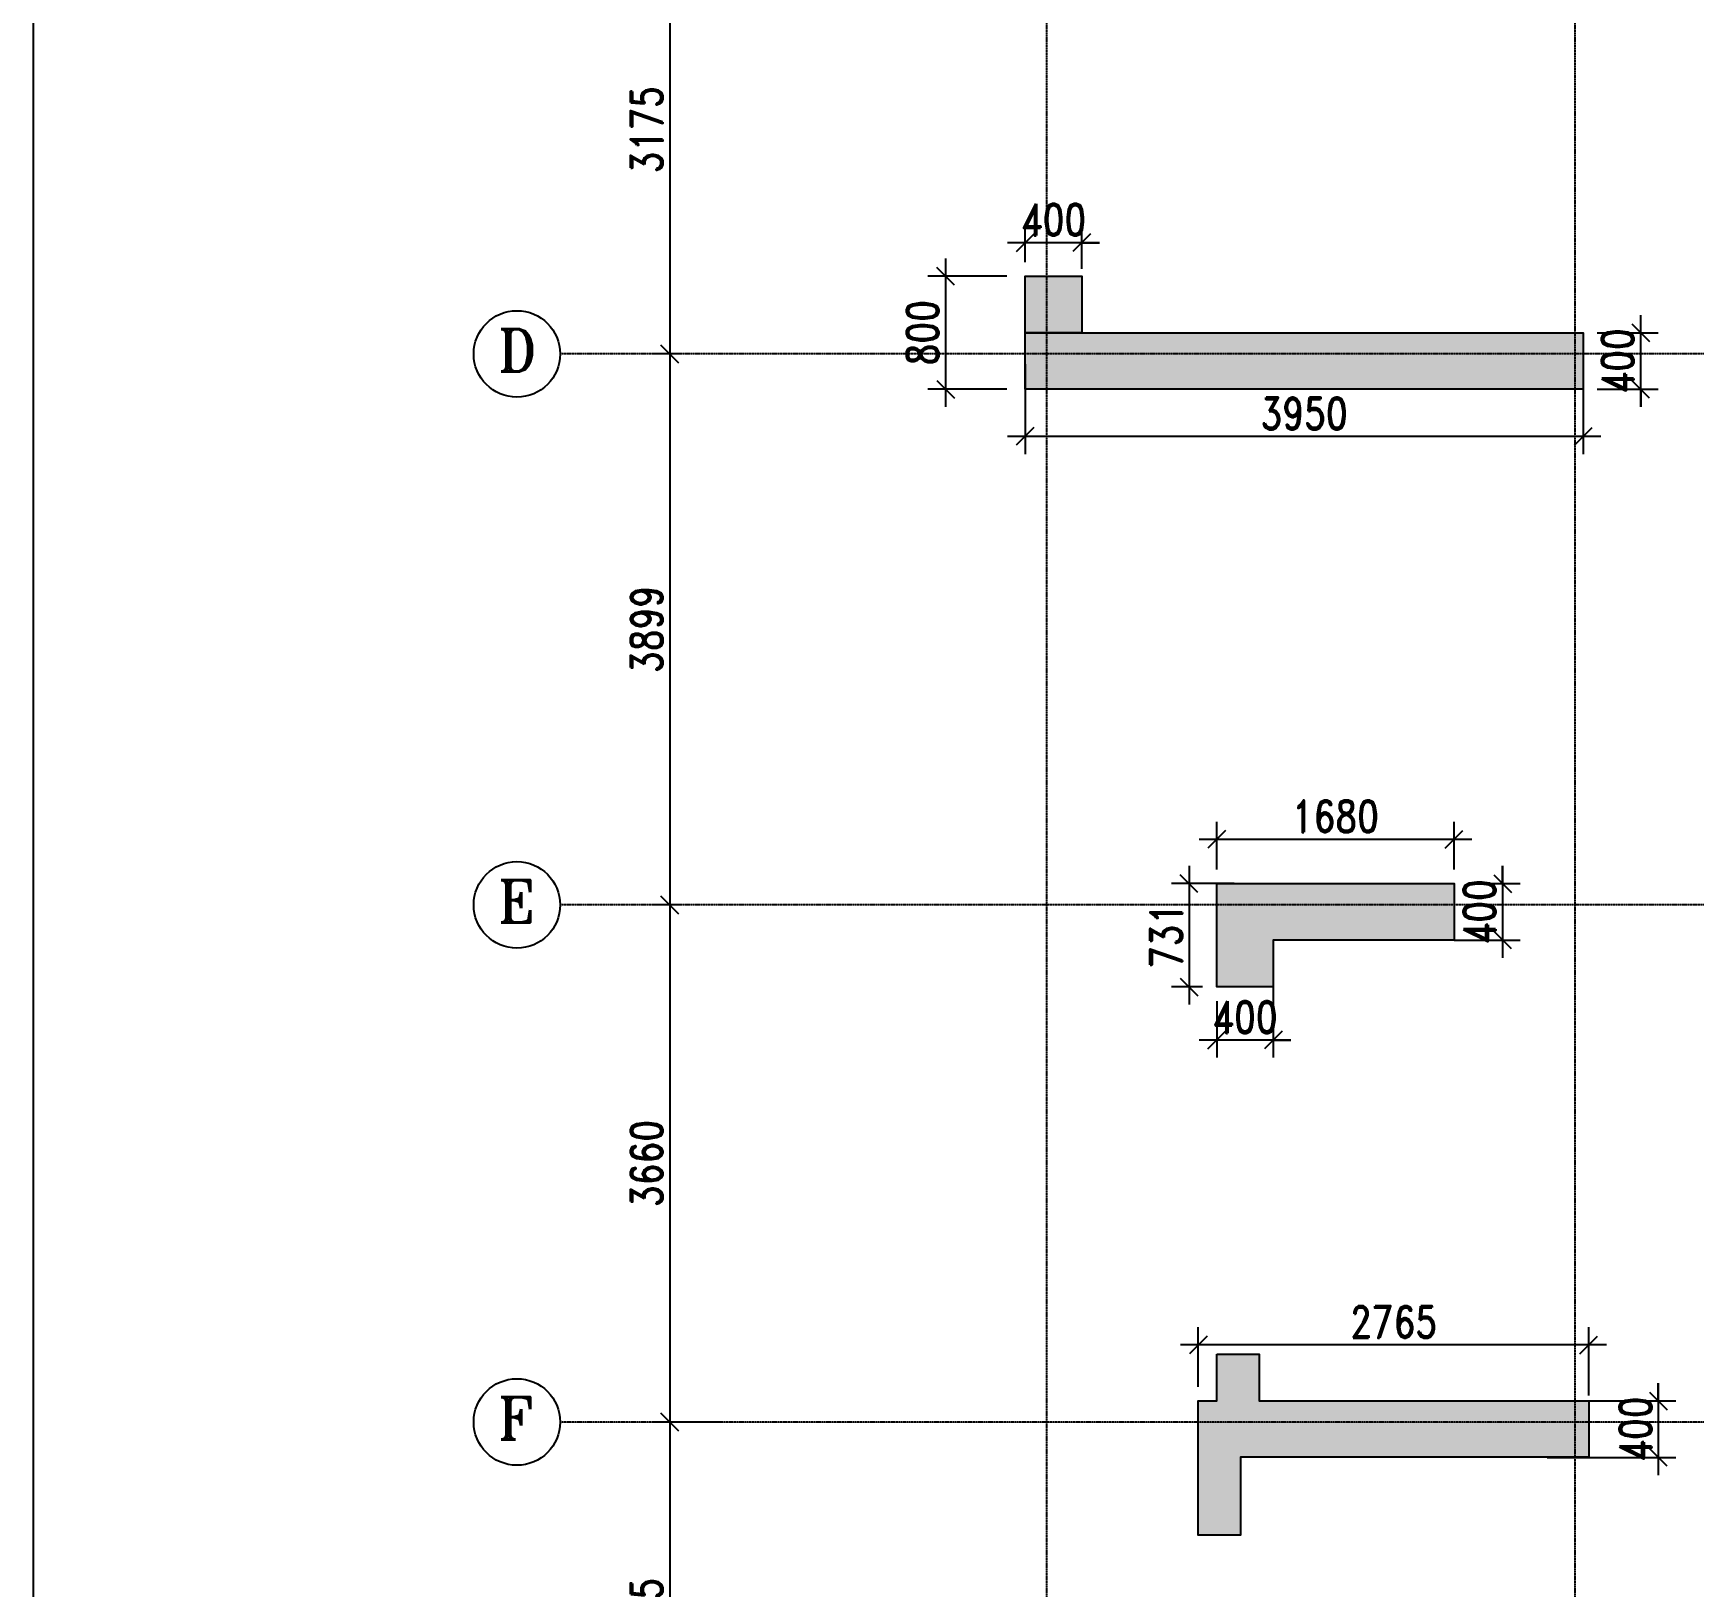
# Model space of a CAD drawing. Header units: millimetres. Extents: x 2061841 to 105821645, y -77612 to 48520811.
# Drawn here: x 105194149 to 105205903, y 48446527 to 48457523 of the extents above; entities that cross this region are included whole.
import ezdxf

# ---------------------------------------------------------------- set-up
doc = ezdxf.new("R2010")
doc.units = ezdxf.units.MM
doc.header["$LTSCALE"] = 10
doc.header["$MEASUREMENT"] = 0
doc.linetypes.add('CENTER', pattern=[2, 1.25, -0.25, 0.25, -0.25])
for name, color, linetype in [('AS-COLS', 2, 'Continuous'), ('BORDER', 5, 'Continuous'), ('griddim', 3, 'Continuous'), ('S-DIM', 7, 'Continuous'), ('S-OPENING', 6, 'Continuous')]:
    doc.layers.add(name, color=color, linetype=linetype)
doc.layers.add('S-STRCOL HATCH', color=33, linetype='Continuous', lineweight=9)
doc.styles.add('200', font='romand.shx', dxfattribs={"width": 0.8, "height": 225})
doc.styles.add('RT', font='romant.shx', dxfattribs={"height": 250})
doc.dimstyles.new('GR1', dxfattribs={"dimtxt": 225, "dimasz": 125, "dimexe": 125, "dimexo": 100, "dimgap": 50, "dimtad": 1, "dimdec": 0, "dimzin": 3, "dimdsep": 46, "dimtxsty": '200', "dimblk1": 'OBLIQUE', "dimblk2": 'OBLIQUE', "dimsah": 1, "dimcen": 0.0625, "dimdle": 125, "dimclrd": 3, "dimclre": 3, "dimclrt": 2, "dimadec": 0, "dimazin": 0, "dimtfac": 1, "dimtdec": 0, "dimtix": 1, "dimtmove": 0, "dimatfit": 3, "dimfxl": 1, "dimtolj": 1, "dimtzin": 0, "dimarcsym": 0})

# ---------------------------------------------------------------- blocks, each defined once
blk = doc.blocks.new('_Oblique')
at = {"color": 0, "linetype": 'ByBlock', "lineweight": -2}
blk.add_line((-0.5, -0.5), (0.5, 0.5), dxfattribs=at)
blk = doc.blocks.new('*D519')
at = {"layer": 'Defpoints', "color": 0, "transparency": 16777216}
for p in [(102439395, 48546254), (102439395, 48545857), (102442160, 48545797)]:
    blk.add_point(p, dxfattribs=at)
at = {"layer": 'S-DIM', "color": 3, "lineweight": -2, "transparency": 16777216}
for p, q in [((102439395, 48545957), (102439395, 48546379)), ((102442160, 48545897), (102442160, 48546379)), ((102442285, 48546254), (102439270, 48546254))]:
    blk.add_line(p, q, dxfattribs=at)
at = {"layer": 'S-DIM', "color": 3, "linetype": 'ByBlock', "lineweight": -2, "transparency": 16777216, "xscale": 125, "yscale": 125, "zscale": 125, "rotation": 180}
blk.add_blockref('_Oblique', (102439395, 48546254), dxfattribs=at)
at = {"layer": 'S-DIM', "color": 3, "linetype": 'ByBlock', "lineweight": -2, "transparency": 16777216, "xscale": 125, "yscale": 125, "zscale": 125}
blk.add_blockref('_Oblique', (102442160, 48546254), dxfattribs=at)
at = {"layer": 'S-DIM', "color": 2, "transparency": 16777216, "insert": (102440778, 48546416), "char_height": 225, "attachment_point": 5, "style": '200'}
blk.add_mtext('\\A1;2765', dxfattribs=at)
blk = doc.blocks.new('*D520')
at = {"layer": 'Defpoints', "color": 0, "transparency": 16777216}
for p in [(102441991, 48545858), (102441764, 48545458), (102442652, 48545458)]:
    blk.add_point(p, dxfattribs=at)
at = {"layer": 'S-DIM', "color": 3, "lineweight": -2, "transparency": 16777216}
for p, q in [((102442652, 48545983), (102442652, 48545333)), ((102442652, 48545858), (102442652, 48545983)), ((102442091, 48545858), (102442777, 48545858)), ((102441864, 48545458), (102442777, 48545458)), ((102442652, 48545458), (102442652, 48545333))]:
    blk.add_line(p, q, dxfattribs=at)
at = {"layer": 'S-DIM', "color": 3, "linetype": 'ByBlock', "lineweight": -2, "transparency": 16777216, "xscale": 125, "yscale": 125, "zscale": 125}
for p, rotation in [((102442652, 48545858), 270), ((102442652, 48545458), 90)]:
    blk.add_blockref('_Oblique', p, dxfattribs=dict(at, rotation=rotation))
at = {"layer": 'S-DIM', "color": 2, "transparency": 16777216, "insert": (102442490, 48545658), "char_height": 225, "attachment_point": 5, "rotation": 90, "style": '200'}
blk.add_mtext('\\A1;400', dxfattribs=at)
blk = doc.blocks.new('*D521')
at = {"layer": 'Defpoints', "color": 0, "transparency": 16777216}
for p in [(102439526, 48549832), (102439526, 48549519), (102441206, 48549519)]:
    blk.add_point(p, dxfattribs=at)
at = {"layer": 'S-DIM', "color": 3, "lineweight": -2, "transparency": 16777216}
for p, q in [((102439526, 48549619), (102439526, 48549957)), ((102441206, 48549619), (102441206, 48549957)), ((102441331, 48549832), (102439401, 48549832))]:
    blk.add_line(p, q, dxfattribs=at)
at = {"layer": 'S-DIM', "color": 3, "linetype": 'ByBlock', "lineweight": -2, "transparency": 16777216, "xscale": 125, "yscale": 125, "zscale": 125, "rotation": 180}
blk.add_blockref('_Oblique', (102439526, 48549832), dxfattribs=at)
at = {"layer": 'S-DIM', "color": 3, "linetype": 'ByBlock', "lineweight": -2, "transparency": 16777216, "xscale": 125, "yscale": 125, "zscale": 125}
blk.add_blockref('_Oblique', (102441206, 48549832), dxfattribs=at)
at = {"layer": 'S-DIM', "color": 2, "transparency": 16777216, "insert": (102440366, 48549995), "char_height": 225, "attachment_point": 5, "style": '200'}
blk.add_mtext('\\A1;1680', dxfattribs=at)
blk = doc.blocks.new('*D522')
at = {"layer": 'Defpoints', "color": 0, "transparency": 16777216}
for p in [(102439750, 48549519), (102439330, 48548788), (102439526, 48548788)]:
    blk.add_point(p, dxfattribs=at)
at = {"layer": 'S-DIM', "color": 3, "lineweight": -2, "transparency": 16777216}
for p, q in [((102439330, 48549644), (102439330, 48548663)), ((102439650, 48549519), (102439205, 48549519)), ((102439426, 48548788), (102439205, 48548788))]:
    blk.add_line(p, q, dxfattribs=at)
at = {"layer": 'S-DIM', "color": 3, "linetype": 'ByBlock', "lineweight": -2, "transparency": 16777216, "xscale": 125, "yscale": 125, "zscale": 125}
for p, rotation in [((102439330, 48549519), 90), ((102439330, 48548788), 270)]:
    blk.add_blockref('_Oblique', p, dxfattribs=dict(at, rotation=rotation))
at = {"layer": 'S-DIM', "color": 2, "transparency": 16777216, "insert": (102439168, 48549153), "char_height": 225, "attachment_point": 5, "rotation": 90, "style": '200'}
blk.add_mtext('\\A1;731', dxfattribs=at)
blk = doc.blocks.new('*D523')
at = {"layer": 'Defpoints', "color": 0, "transparency": 16777216}
for p in [(102439926, 48548888), (102439526, 48548788), (102439526, 48548412)]:
    blk.add_point(p, dxfattribs=at)
at = {"layer": 'S-DIM', "color": 3, "lineweight": -2, "transparency": 16777216}
for p, q in [((102439926, 48548788), (102439926, 48548287)), ((102439526, 48548688), (102439526, 48548287)), ((102440051, 48548412), (102439401, 48548412)), ((102439526, 48548412), (102439401, 48548412)), ((102439926, 48548412), (102440051, 48548412))]:
    blk.add_line(p, q, dxfattribs=at)
at = {"layer": 'S-DIM', "color": 3, "linetype": 'ByBlock', "lineweight": -2, "transparency": 16777216, "xscale": 125, "yscale": 125, "zscale": 125}
blk.add_blockref('_Oblique', (102439526, 48548412), dxfattribs=at)
at = {"layer": 'S-DIM', "color": 3, "linetype": 'ByBlock', "lineweight": -2, "transparency": 16777216, "xscale": 125, "yscale": 125, "zscale": 125, "rotation": 180}
blk.add_blockref('_Oblique', (102439926, 48548412), dxfattribs=at)
at = {"layer": 'S-DIM', "color": 2, "transparency": 16777216, "insert": (102439726, 48548574), "char_height": 225, "attachment_point": 5, "style": '200'}
blk.add_mtext('\\A1;400', dxfattribs=at)
blk = doc.blocks.new('*D524')
at = {"layer": 'Defpoints', "color": 0, "transparency": 16777216}
for p in [(102441206, 48549519), (102441106, 48549119), (102441549, 48549119)]:
    blk.add_point(p, dxfattribs=at)
at = {"layer": 'S-DIM', "color": 3, "lineweight": -2, "transparency": 16777216}
for p, q in [((102441549, 48549644), (102441549, 48548994)), ((102441549, 48549519), (102441549, 48549644)), ((102441306, 48549519), (102441674, 48549519)), ((102441206, 48549119), (102441674, 48549119)), ((102441549, 48549119), (102441549, 48548994))]:
    blk.add_line(p, q, dxfattribs=at)
at = {"layer": 'S-DIM', "color": 3, "linetype": 'ByBlock', "lineweight": -2, "transparency": 16777216, "xscale": 125, "yscale": 125, "zscale": 125}
for p, rotation in [((102441549, 48549519), 270), ((102441549, 48549119), 90)]:
    blk.add_blockref('_Oblique', p, dxfattribs=dict(at, rotation=rotation))
at = {"layer": 'S-DIM', "color": 2, "transparency": 16777216, "insert": (102441386, 48549319), "char_height": 225, "attachment_point": 5, "rotation": 90, "style": '200'}
blk.add_mtext('\\A1;400', dxfattribs=at)
blk = doc.blocks.new('*D525')
at = {"layer": 'Defpoints', "color": 0, "transparency": 16777216}
for p in [(102438170, 48553295), (102442120, 48553295), (102438170, 48552684)]:
    blk.add_point(p, dxfattribs=at)
at = {"layer": 'S-DIM', "color": 3, "lineweight": -2, "transparency": 16777216}
for p, q in [((102438170, 48553195), (102438170, 48552559)), ((102442120, 48553195), (102442120, 48552559)), ((102442245, 48552684), (102438045, 48552684))]:
    blk.add_line(p, q, dxfattribs=at)
at = {"layer": 'S-DIM', "color": 3, "linetype": 'ByBlock', "lineweight": -2, "transparency": 16777216, "xscale": 125, "yscale": 125, "zscale": 125, "rotation": 180}
blk.add_blockref('_Oblique', (102438170, 48552684), dxfattribs=at)
at = {"layer": 'S-DIM', "color": 3, "linetype": 'ByBlock', "lineweight": -2, "transparency": 16777216, "xscale": 125, "yscale": 125, "zscale": 125}
blk.add_blockref('_Oblique', (102442120, 48552684), dxfattribs=at)
at = {"layer": 'S-DIM', "color": 2, "transparency": 16777216, "insert": (102440145, 48552846), "char_height": 225, "attachment_point": 5, "style": '200'}
blk.add_mtext('\\A1;3950', dxfattribs=at)
blk = doc.blocks.new('*D526')
at = {"layer": 'Defpoints', "color": 0, "transparency": 16777216}
for p in [(102438171, 48554055), (102438171, 48553818), (102438571, 48553771)]:
    blk.add_point(p, dxfattribs=at)
at = {"layer": 'S-DIM', "color": 3, "lineweight": -2, "transparency": 16777216}
for p, q in [((102438171, 48553918), (102438171, 48554180)), ((102438571, 48553871), (102438571, 48554180)), ((102438696, 48554055), (102438046, 48554055)), ((102438171, 48554055), (102438046, 48554055)), ((102438571, 48554055), (102438696, 48554055))]:
    blk.add_line(p, q, dxfattribs=at)
at = {"layer": 'S-DIM', "color": 3, "linetype": 'ByBlock', "lineweight": -2, "transparency": 16777216, "xscale": 125, "yscale": 125, "zscale": 125}
blk.add_blockref('_Oblique', (102438171, 48554055), dxfattribs=at)
at = {"layer": 'S-DIM', "color": 3, "linetype": 'ByBlock', "lineweight": -2, "transparency": 16777216, "xscale": 125, "yscale": 125, "zscale": 125, "rotation": 180}
blk.add_blockref('_Oblique', (102438571, 48554055), dxfattribs=at)
at = {"layer": 'S-DIM', "color": 2, "transparency": 16777216, "insert": (102438371, 48554218), "char_height": 225, "attachment_point": 5, "style": '200'}
blk.add_mtext('\\A1;400', dxfattribs=at)
blk = doc.blocks.new('*D527')
at = {"layer": 'Defpoints', "color": 0, "transparency": 16777216}
for p in [(102438141, 48553818), (102437607, 48553018), (102438141, 48553018)]:
    blk.add_point(p, dxfattribs=at)
at = {"layer": 'S-DIM', "color": 3, "lineweight": -2, "transparency": 16777216}
for p, q in [((102437607, 48553943), (102437607, 48552893)), ((102438041, 48553818), (102437482, 48553818)), ((102438041, 48553018), (102437482, 48553018))]:
    blk.add_line(p, q, dxfattribs=at)
at = {"layer": 'S-DIM', "color": 3, "linetype": 'ByBlock', "lineweight": -2, "transparency": 16777216, "xscale": 125, "yscale": 125, "zscale": 125}
for p, rotation in [((102437607, 48553818), 90), ((102437607, 48553018), 270)]:
    blk.add_blockref('_Oblique', p, dxfattribs=dict(at, rotation=rotation))
at = {"layer": 'S-DIM', "color": 2, "transparency": 16777216, "insert": (102437444, 48553418), "char_height": 225, "attachment_point": 5, "rotation": 90, "style": '200'}
blk.add_mtext('\\A1;800', dxfattribs=at)
blk = doc.blocks.new('*D581')
at = {"layer": 'Defpoints', "color": 0, "transparency": 16777216}
for p in [(102442120, 48553418), (102442527, 48553418), (102442120, 48553018)]:
    blk.add_point(p, dxfattribs=at)
at = {"layer": 'S-DIM', "color": 3, "lineweight": -2, "transparency": 16777216}
for p, q in [((102442527, 48552893), (102442527, 48553543)), ((102442527, 48553418), (102442527, 48553543)), ((102442220, 48553418), (102442652, 48553418)), ((102442220, 48553018), (102442652, 48553018)), ((102442527, 48553018), (102442527, 48552893))]:
    blk.add_line(p, q, dxfattribs=at)
at = {"layer": 'S-DIM', "color": 3, "linetype": 'ByBlock', "lineweight": -2, "transparency": 16777216, "xscale": 125, "yscale": 125, "zscale": 125}
for p, rotation in [((102442527, 48553418), 270), ((102442527, 48553018), 90)]:
    blk.add_blockref('_Oblique', p, dxfattribs=dict(at, rotation=rotation))
at = {"layer": 'S-DIM', "color": 2, "transparency": 16777216, "insert": (102442364, 48553218), "char_height": 225, "attachment_point": 5, "rotation": 90, "style": '200'}
blk.add_mtext('\\A1;400', dxfattribs=at)
blk = doc.blocks.new('*D654')
at = {"layer": 'AS-COLS', "color": 3, "lineweight": -2, "transparency": 16777216}
for p, q in [((102435654, 48556568), (102435654, 48553143)), ((102435740, 48556443), (102435529, 48556443)), ((102435740, 48553268), (102435529, 48553268))]:
    blk.add_line(p, q, dxfattribs=at)
at = {"layer": 'Defpoints', "color": 0, "transparency": 16777216}
for p in [(102435840, 48556443), (102435654, 48553268), (102435840, 48553268)]:
    blk.add_point(p, dxfattribs=at)
at = {"layer": 'AS-COLS', "color": 3, "linetype": 'ByBlock', "lineweight": -2, "transparency": 16777216, "xscale": 125, "yscale": 125, "zscale": 125}
for p, rotation in [((102435654, 48556443), 90), ((102435654, 48553268), 270)]:
    blk.add_blockref('_Oblique', p, dxfattribs=dict(at, rotation=rotation))
at = {"layer": 'AS-COLS', "color": 2, "transparency": 16777216, "insert": (102435491, 48554855), "char_height": 225, "attachment_point": 5, "rotation": 90, "style": '200'}
blk.add_mtext('\\A1;3175', dxfattribs=at)
blk = doc.blocks.new('*D655')
at = {"layer": 'AS-COLS', "color": 3, "lineweight": -2, "transparency": 16777216}
for p, q in [((102435654, 48553393), (102435654, 48549243)), ((102435740, 48553268), (102435529, 48553268)), ((102435740, 48549368), (102435529, 48549368))]:
    blk.add_line(p, q, dxfattribs=at)
at = {"layer": 'Defpoints', "color": 0, "transparency": 16777216}
for p in [(102435840, 48553268), (102435654, 48549368), (102435840, 48549368)]:
    blk.add_point(p, dxfattribs=at)
at = {"layer": 'AS-COLS', "color": 3, "linetype": 'ByBlock', "lineweight": -2, "transparency": 16777216, "xscale": 125, "yscale": 125, "zscale": 125}
for p, rotation in [((102435654, 48553268), 90), ((102435654, 48549368), 270)]:
    blk.add_blockref('_Oblique', p, dxfattribs=dict(at, rotation=rotation))
at = {"layer": 'AS-COLS', "color": 2, "transparency": 16777216, "insert": (102435491, 48551318), "char_height": 225, "attachment_point": 5, "rotation": 90, "style": '200'}
blk.add_mtext('\\A1;3899', dxfattribs=at)
blk = doc.blocks.new('*D656')
at = {"layer": 'AS-COLS', "color": 3, "lineweight": -2, "transparency": 16777216}
for p, q in [((102435654, 48549493), (102435654, 48545583)), ((102435740, 48549368), (102435529, 48549368)), ((102436000, 48545708), (102435529, 48545708))]:
    blk.add_line(p, q, dxfattribs=at)
at = {"layer": 'Defpoints', "color": 0, "transparency": 16777216}
for p in [(102435840, 48549368), (102435654, 48545708), (102436100, 48545708)]:
    blk.add_point(p, dxfattribs=at)
at = {"layer": 'AS-COLS', "color": 3, "linetype": 'ByBlock', "lineweight": -2, "transparency": 16777216, "xscale": 125, "yscale": 125, "zscale": 125}
for p, rotation in [((102435654, 48549368), 90), ((102435654, 48545708), 270)]:
    blk.add_blockref('_Oblique', p, dxfattribs=dict(at, rotation=rotation))
at = {"layer": 'AS-COLS', "color": 2, "transparency": 16777216, "insert": (102435491, 48547538), "char_height": 225, "attachment_point": 5, "rotation": 90, "style": '200'}
blk.add_mtext('\\A1;3660', dxfattribs=at)
blk = doc.blocks.new('*D657')
at = {"layer": 'AS-COLS', "color": 3, "lineweight": -2, "transparency": 16777216}
for p, q in [((102435654, 48545833), (102435654, 48542758)), ((102436000, 48545708), (102435529, 48545708)), ((102436000, 48542883), (102435529, 48542883))]:
    blk.add_line(p, q, dxfattribs=at)
at = {"layer": 'Defpoints', "color": 0, "transparency": 16777216}
for p in [(102436100, 48545708), (102435654, 48542883), (102436100, 48542883)]:
    blk.add_point(p, dxfattribs=at)
at = {"layer": 'AS-COLS', "color": 3, "linetype": 'ByBlock', "lineweight": -2, "transparency": 16777216, "xscale": 125, "yscale": 125, "zscale": 125}
for p, rotation in [((102435654, 48545708), 90), ((102435654, 48542883), 270)]:
    blk.add_blockref('_Oblique', p, dxfattribs=dict(at, rotation=rotation))
at = {"layer": 'AS-COLS', "color": 2, "transparency": 16777216, "insert": (102435491, 48544296), "char_height": 225, "attachment_point": 5, "rotation": 90, "style": '200'}
blk.add_mtext('\\A1;2825', dxfattribs=at)
blk = doc.blocks.new('TOWER-A TYPICAL FLOOR FRAMING PLAN N')
at = {"layer": 'S-STRCOL HATCH'}
h = blk.add_hatch(color=256, dxfattribs=at)
h.dxf.hatch_style = 1
h.paths.add_polyline_path([(102438170.6, 48553417.9), (102438170.6, 48553818), (102438570.6, 48553818), (102438570.6, 48553417.9), (102438170.6, 48553417.9)])
h = blk.add_hatch(color=256, dxfattribs=at)
h.dxf.hatch_style = 1
h.paths.add_polyline_path([(102442120.2, 48553017.9), (102438170.3, 48553017.9), (102438170.3, 48553417.9), (102442120.2, 48553417.9), (102442120.2, 48553017.9)])
h = blk.add_hatch(color=256, dxfattribs=at)
h.dxf.hatch_style = 1
h.paths.add_polyline_path([(102439925.7, 48548787.9), (102439525.7, 48548787.9), (102439525.7, 48549518.5), (102441205.7, 48549518.5), (102441205.7, 48549118.5), (102439925.7, 48549118.5), (102439925.7, 48548787.9)])
h = blk.add_hatch(color=256, dxfattribs=at)
h.dxf.hatch_style = 1
h.paths.add_polyline_path([(102439525.7, 48546187.9), (102439825.7, 48546187.9), (102439825.7, 48545858.5), (102442160.2, 48545858.5), (102442160.2, 48545458.5), (102439695.4, 48545458.5), (102439695.4, 48544907.5), (102439395.4, 48544907.5), (102439395.4, 48545857.3), (102439525.7, 48545857.3), (102439525.7, 48546187.9)])
at = {"layer": 'AS-COLS', "color": 1, "elevation": 0}
for points in [[(102438170.6, 48553417.9), (102438170.6, 48553818), (102438570.6, 48553818), (102438570.6, 48553417.9)], [(102442120.2, 48553017.9), (102438170.3, 48553017.9), (102438170.3, 48553417.9), (102442120.2, 48553417.9)], [(102439925.7, 48548787.9), (102439525.7, 48548787.9), (102439525.7, 48549518.5), (102441205.7, 48549518.5), (102441205.7, 48549118.5), (102439925.7, 48549118.5)]]:
    blk.add_lwpolyline(points, close=True, dxfattribs=at)
blk.add_lwpolyline([(102439525.7, 48546187.9), (102439825.7, 48546187.9), (102439825.7, 48545858.5), (102442160.2, 48545858.5), (102442160.2, 48545458.5), (102439695.4, 48545458.5), (102439695.4, 48544907.5), (102439395.4, 48544907.5), (102439395.4, 48545857.3), (102439525.7, 48545857.3), (102439525.7, 48546187.9)], dxfattribs=at)
at = {"layer": 'BORDER'}
blk.add_lwpolyline([(102431148.3, 48519203.5), (102515248.3, 48519203.5), (102515248.3, 48578603.5), (102431148.3, 48578603.5)], close=True, dxfattribs=at)
at = {"layer": 'griddim', "color": 6, "linetype": 'CENTER', "ltscale": 0.02}
for p, q in [((102438320.2, 48566881), (102438320.2, 48532643.9)), ((102442060.2, 48566881), (102442060.2, 48532643.9)), ((102464770.9, 48553267.6), (102434878.6, 48553267.6)), ((102464770.9, 48549368.2), (102434878.6, 48549368.2)), ((102464770.9, 48545708.2), (102434878.6, 48545708.2))]:
    blk.add_line(p, q, dxfattribs=at)
at = {"layer": 'griddim', "color": 6}
for centre in [(102434572.5, 48553267.6), (102434572.5, 48549368.2), (102434572.5, 48545708.2)]:
    blk.add_circle(centre, 306.1, dxfattribs=at)
at = {"layer": 'griddim', "style": 'RT'}
for s, p in [('D', (102434434.4, 48553143.8)), ('E', (102434434.4, 48549244.4)), ('F', (102434434.4, 48545584.3))]:
    blk.add_text(s, height=300, dxfattribs=at).set_placement(p)
at = {"layer": 'AS-COLS', "color": 6}
for base, p1, p2, picture, middle in [((102435653.8, 48553267.6), (102435839.8, 48556442.7), (102435839.8, 48553267.6), '*D654', (102435491.3, 48554855.1)), ((102435653.8, 48549368.2), (102435839.8, 48553267.6), (102435839.8, 48549368.2), '*D655', (102435491.3, 48551317.9)), ((102435653.8, 48545708.2), (102435839.8, 48549368.2), (102436100.3, 48545708.2), '*D656', (102435491.3, 48547538.2)), ((102435653.8, 48542883.2), (102436100.3, 48545708.2), (102436100.3, 48542883.2), '*D657', (102435491.3, 48544295.7))]:
    dim = blk.add_linear_dim(base=base, p1=p1, p2=p2, angle=90, dimstyle='GR1', override={"dimtmove": 1}, dxfattribs=at)
    dim.commit()
    dim.dimension.update_dxf_attribs({"geometry": picture, "text_midpoint": middle})
at = {"layer": 'S-DIM'}
for base, p1, p2, picture, middle in [((102438170.6, 48554055.2, 0), (102438570.6, 48553771.2), (102438170.6, 48553818), '*D526', (102438370.6, 48554217.7, 0)), ((102438170.3, 48552683.8, 0), (102442120.2, 48553295.3), (102438170.3, 48553295.3), '*D525', (102440145.2, 48552846.3, 0)), ((102439525.7, 48549832.1, 0), (102441205.7, 48549518.5), (102439525.7, 48549518.5), '*D521', (102440365.7, 48549994.6, 0)), ((102439525.7, 48548411.7, 0), (102439925.7, 48548887.9), (102439525.7, 48548787.9), '*D523', (102439725.7, 48548574.2, 0)), ((102439395.4, 48546253.6, 0), (102442160.2, 48545797.3), (102439395.4, 48545857.3), '*D519', (102440777.8, 48546416.1, 0))]:
    dim = blk.add_linear_dim(base=base, p1=p1, p2=p2, dimstyle='GR1', dxfattribs=at)
    dim.commit()
    dim.dimension.update_dxf_attribs({"geometry": picture, "text_midpoint": middle})
for base, p1, p2, picture, middle in [((102437606.8, 48553018, 0), (102438141.3, 48553818), (102438141.3, 48553018), '*D527', (102437444.3, 48553418, 0)), ((102442526.6, 48553417.9), (102442120.2, 48553017.9), (102442120.2, 48553417.9), '*D581', (102442364.1, 48553217.9)), ((102439330.4, 48548787.9, 0), (102439749.9, 48549518.5), (102439525.7, 48548787.9), '*D522', (102439167.9, 48549153.2, 0)), ((102441548.7, 48549118.5, 0), (102441205.7, 48549518.5), (102441105.7, 48549118.5), '*D524', (102441386.2, 48549318.5, 0)), ((102442652.1, 48545458.5, 0), (102441991.4, 48545858.5), (102441763.5, 48545458.5), '*D520', (102442489.6, 48545658.5, 0))]:
    dim = blk.add_linear_dim(base=base, p1=p1, p2=p2, angle=90, dimstyle='GR1', dxfattribs=at)
    dim.commit()
    dim.dimension.update_dxf_attribs({"geometry": picture, "text_midpoint": middle})

msp = doc.modelspace()

# ---------------------------------------------------------------- block references
at = {"layer": 'S-OPENING'}
msp.add_blockref('TOWER-A TYPICAL FLOOR FRAMING PLAN N', (2763000.3, -98014.7), dxfattribs=at)

doc.saveas('drawing.dxf')
